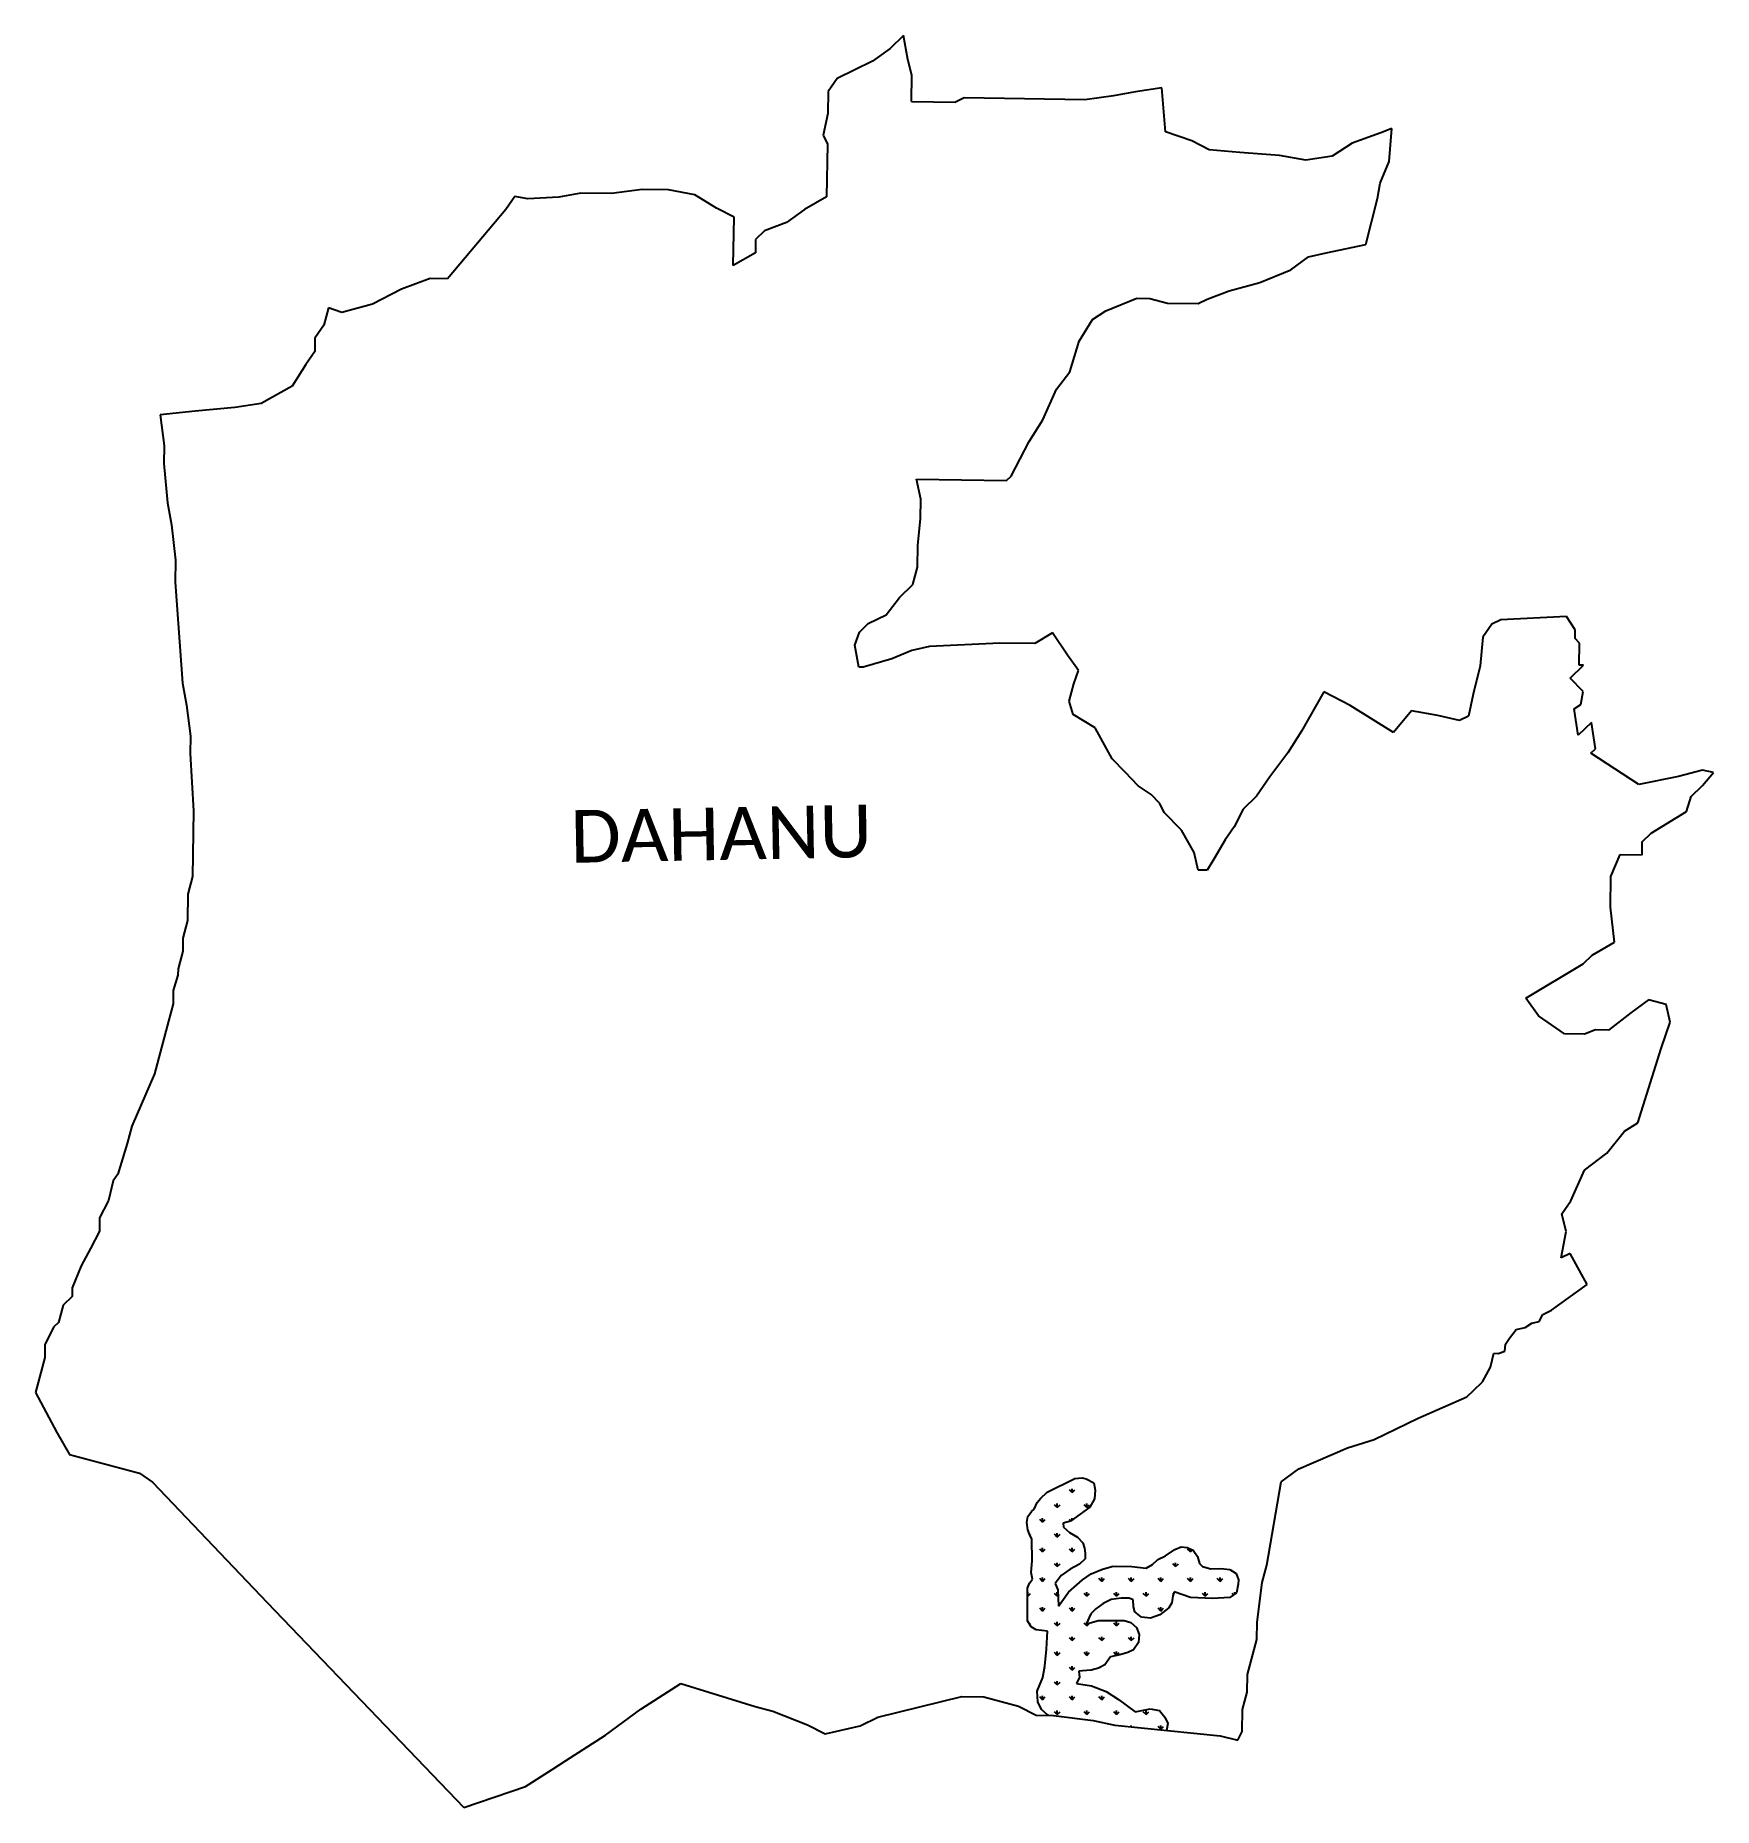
# Model space of a CAD drawing. Header units: metres. Extents: x 261051 to 267165, y 2208696 to 2215152.
import ezdxf

# ---------------------------------------------------------------- set-up
doc = ezdxf.new("R2010")
doc.units = ezdxf.units.M
for name, color, linetype in [('MANGROOVES', 112, 'Continuous'), ('village', 3, 'Continuous'), ('VILLAGE NAME', 250, 'Continuous')]:
    doc.layers.add(name, color=color, linetype=linetype)
doc.styles.get("Standard").update_dxf_attribs({"font": 'simplex.shx'})

msp = doc.modelspace()

# ---------------------------------------------------------------- linework, layer by layer
at = {"layer": 'MANGROOVES'}
for p, q in [((264737.3, 2209845.1), (264837.9, 2209895.4)), ((264837.9, 2209895.4), (264864.7, 2209897.5)), ((264864.7, 2209897.5), (264879.5, 2209893.3)), ((264712.1, 2209822.8), (264737.3, 2209845.1)), ((264879.5, 2209893.3), (264906.3, 2209878.9)), ((264906.3, 2209878.9), (264912.1, 2209852.7)), ((264912.1, 2209852.7), (264909.9, 2209820.4)), ((264666.1, 2209756.9), (264679.3, 2209775.3)), ((264679.3, 2209775.3), (264689.8, 2209783.6)), ((264689.8, 2209783.6), (264700.9, 2209808)), ((264700.9, 2209808), (264712.1, 2209822.8)), ((264892.1, 2209790.9), (264822.2, 2209739.8)), ((264909.9, 2209820.4), (264892.1, 2209790.9)), ((264662.9, 2209734.6), (264666.1, 2209756.9)), ((264666, 2209708.6), (264662.9, 2209734.6)), ((264672.1, 2209691.8), (264666, 2209708.6)), ((264822.2, 2209739.8), (264795.1, 2209732.9)), ((264795.1, 2209732.9), (264796.1, 2209717.5)), ((264796.1, 2209717.5), (264818, 2209698.5)), ((264681.5, 2209673.5), (264672.1, 2209691.8)), ((264682.2, 2209595.4), (264681.5, 2209673.5)), ((264818, 2209698.5), (264847.9, 2209681.8)), ((264847.9, 2209681.8), (264867, 2209660.2)), ((264867, 2209660.2), (264872.4, 2209641.8)), ((264872.4, 2209641.8), (264875.7, 2209622.5)), ((265168.4, 2209613.1), (265202.5, 2209636.8)), ((265202.5, 2209636.8), (265225, 2209646.4)), ((265225, 2209646.4), (265246.5, 2209643.5)), ((265246.5, 2209643.5), (265269, 2209634.2)), ((264678.3, 2209552.7), (264682.2, 2209595.4)), ((264854.4, 2209582.9), (264820.6, 2209564.5)), ((264875, 2209602.4), (264854.4, 2209582.9)), ((264875.7, 2209622.5), (264875, 2209602.4)), ((264938.5, 2209564.8), (264977.7, 2209575.7)), ((264977.7, 2209575.7), (265045.1, 2209574.6)), ((265045.1, 2209574.6), (265097.8, 2209568)), ((265097.8, 2209568), (265120.9, 2209582)), ((265120.9, 2209582), (265140, 2209599.9)), ((265140, 2209599.9), (265168.4, 2209613.1)), ((265269, 2209634.2), (265284.5, 2209611.1)), ((265284.5, 2209611.1), (265292.2, 2209585.4)), ((265292.2, 2209585.4), (265302.6, 2209574.4)), ((265302.6, 2209574.4), (265332.6, 2209566.5)), ((264664.7, 2209495.7), (264672.7, 2209513.8)), ((264672.7, 2209513.8), (264684, 2209528.9)), ((264684, 2209528.9), (264678.3, 2209552.7)), ((264787.7, 2209542.2), (264765.6, 2209512.9)), ((264765.6, 2209512.9), (264775.9, 2209489.4)), ((264820.6, 2209564.5), (264787.7, 2209542.2)), ((264814.7, 2209481.4), (264865.6, 2209525.9)), ((264865.6, 2209525.9), (264897.4, 2209547.2)), ((264897.4, 2209547.2), (264938.5, 2209564.8)), ((265332.6, 2209566.5), (265369.5, 2209567.4)), ((265369.5, 2209567.4), (265402.9, 2209563.7)), ((265402.9, 2209563.7), (265425.1, 2209549.6)), ((265425.1, 2209549.6), (265433.8, 2209526.4)), ((265432.7, 2209510.5), (265427, 2209479.1)), ((265433.8, 2209526.4), (265432.7, 2209510.5)), ((264664.9, 2209416.4), (264664.7, 2209495.7)), ((264775.9, 2209489.4), (264777.6, 2209430.5)), ((264777.6, 2209430.5), (264814.7, 2209481.4)), ((264969.6, 2209454.2), (264941.4, 2209439.6)), ((265006.8, 2209459), (264969.6, 2209454.2)), ((265035.3, 2209458.9), (265006.8, 2209459)), ((265049.8, 2209453), (265035.3, 2209458.9)), ((265051.2, 2209427.2), (265049.8, 2209453)), ((265190.5, 2209442.1), (265180.4, 2209423.7)), ((265194.6, 2209467.9), (265190.5, 2209442.1)), ((265199.6, 2209481.8), (265194.6, 2209467.9)), ((265259.2, 2209461), (265199.6, 2209481.8)), ((265339, 2209458.2), (265259.2, 2209461)), ((265402, 2209461.7), (265339, 2209458.2)), ((265427, 2209479.1), (265402, 2209461.7)), ((264665.2, 2209376.3), (264664.9, 2209416.4)), ((264896.3, 2209402.5), (264878.4, 2209364.6)), ((264893.8, 2209369.5), (264923.6, 2209377.8)), ((264913.6, 2209419.8), (264896.3, 2209402.5)), ((264941.4, 2209439.6), (264913.6, 2209419.8)), ((264923.6, 2209377.8), (265016.9, 2209377.9)), ((265016.9, 2209377.9), (265041.5, 2209370)), ((265055.7, 2209409.8), (265051.2, 2209427.2)), ((265080.8, 2209390.1), (265055.7, 2209409.8)), ((265113.1, 2209386.4), (265080.8, 2209390.1)), ((265147, 2209398), (265113.1, 2209386.4)), ((265180.4, 2209423.7), (265147, 2209398)), ((264678, 2209354.3), (264665.2, 2209376.3)), ((264696.5, 2209344), (264678, 2209354.3)), ((264738.3, 2209338.6), (264696.5, 2209344)), ((264733.9, 2209273.8), (264738.3, 2209338.6)), ((264878.4, 2209364.6), (264893.8, 2209369.5)), ((265041.5, 2209370), (265061.9, 2209352.2)), ((265061.9, 2209352.2), (265071.9, 2209326.6)), ((265071.9, 2209326.6), (265069.7, 2209298.1)), ((264728.1, 2209211.8), (264733.9, 2209273.8)), ((265001.8, 2209252.5), (264967.2, 2209244.9)), ((265031.1, 2209260.7), (265001.8, 2209252.5)), ((265050.9, 2209271.5), (265031.1, 2209260.7)), ((265069.7, 2209298.1), (265050.9, 2209271.5)), ((264721.6, 2209170.1), (264728.1, 2209211.8)), ((264865.2, 2209194.5), (264852.8, 2209193)), ((264852.8, 2209193), (264854.2, 2209171.6)), ((264897.1, 2209196.8), (264865.2, 2209194.5)), ((264924.5, 2209203.7), (264897.1, 2209196.8)), ((264946.9, 2209216.4), (264924.5, 2209203.7)), ((264967.2, 2209244.9), (264946.9, 2209216.4)), ((264700.1, 2209120.3), (264721.6, 2209170.1)), ((264702.3, 2209081.5), (264700.1, 2209120.3)), ((264854.2, 2209171.6), (264844.1, 2209148.3)), ((264844.1, 2209148.3), (264898.1, 2209139.5)), ((264898.1, 2209139.5), (264951.6, 2209119.1)), ((264951.6, 2209119.1), (264996.4, 2209090.2)), ((264715.9, 2209053.1), (264702.3, 2209081.5)), ((264996.4, 2209090.2), (265057.2, 2209045.1)), ((265057.2, 2209045.1), (265112.1, 2209055.6)), ((265112.1, 2209055.6), (265146.5, 2209049.6)), ((264739.1, 2209032.6), (264715.9, 2209053.1)), ((264741.9, 2209031.9), (264739.1, 2209032.6)), ((265146.5, 2209049.6), (265165.3, 2209026.1)), ((265165.3, 2209026.1), (265175.9, 2209002.3)), ((265175.9, 2209002.3), (265171.6, 2208977.7))]:
    msp.add_line(p, q, dxfattribs=at)
at = {"layer": 'MANGROOVES', "linetype": 'Continuous'}
for p, q in [((264827.8, 2209843.5), (264817.7, 2209853.6)), ((264827.8, 2209843.5), (264827.8, 2209857.8)), ((264827.8, 2209843.5), (264837.9, 2209853.6)), ((264773.9, 2209789.6), (264763.8, 2209799.7)), ((264773.9, 2209789.6), (264773.9, 2209803.9)), ((264773.9, 2209789.6), (264784, 2209799.7)), ((264881.6, 2209789.6), (264871.5, 2209799.7)), ((264881.6, 2209789.6), (264881.6, 2209803.9)), ((264881.6, 2209789.6), (264891.7, 2209799.7)), ((264720, 2209735.7), (264709.9, 2209745.8)), ((264720, 2209735.7), (264720, 2209750)), ((264720, 2209735.7), (264730.1, 2209745.8)), ((264823.1, 2209740.4), (264817.7, 2209745.8)), ((264827.8, 2209743.8), (264827.8, 2209750)), ((264673.5, 2209689.2), (264676.2, 2209691.9)), ((264720, 2209627.9), (264709.9, 2209638)), ((264720, 2209627.9), (264720, 2209642.2)), ((264720, 2209627.9), (264730.1, 2209638)), ((264773.9, 2209681.8), (264763.8, 2209691.9)), ((264773.9, 2209681.8), (264773.9, 2209696.1)), ((264773.9, 2209681.8), (264784, 2209691.9)), ((264827.8, 2209627.9), (264817.7, 2209638)), ((264827.8, 2209627.9), (264827.8, 2209642.2)), ((264827.8, 2209627.9), (264837.9, 2209638)), ((265258.8, 2209627.9), (265248.7, 2209638)), ((265258.8, 2209627.9), (265258.8, 2209638.4)), ((264773.9, 2209574.1), (264763.8, 2209584.2)), ((264773.9, 2209574.1), (264773.9, 2209588.3)), ((264773.9, 2209574.1), (264784, 2209584.2)), ((264989.4, 2209574.1), (264987.9, 2209575.6)), ((264989.4, 2209574.1), (264989.4, 2209575.5)), ((264989.4, 2209574.1), (264990.9, 2209575.5)), ((265204.9, 2209574.1), (265194.8, 2209584.2)), ((265204.9, 2209574.1), (265204.9, 2209588.3)), ((265204.9, 2209574.1), (265215, 2209584.2)), ((265258.8, 2209627.9), (265266.2, 2209635.4)), ((264720, 2209520.2), (264709.9, 2209530.3)), ((264720, 2209520.2), (264720, 2209534.5)), ((264720, 2209520.2), (264730.1, 2209530.3)), ((264935.5, 2209520.2), (264925.4, 2209530.3)), ((264935.5, 2209520.2), (264935.5, 2209534.5)), ((264935.5, 2209520.2), (264945.6, 2209530.3)), ((265043.3, 2209520.2), (265033.2, 2209530.3)), ((265043.3, 2209520.2), (265043.3, 2209534.5)), ((265043.3, 2209520.2), (265053.4, 2209530.3)), ((265151, 2209520.2), (265140.9, 2209530.3)), ((265151, 2209520.2), (265151, 2209534.5)), ((265151, 2209520.2), (265161.1, 2209530.3)), ((265258.8, 2209520.2), (265248.7, 2209530.3)), ((265258.8, 2209520.2), (265258.8, 2209534.5)), ((265258.8, 2209520.2), (265268.9, 2209530.3)), ((265366.6, 2209520.2), (265356.5, 2209530.3)), ((265366.6, 2209520.2), (265366.6, 2209534.5)), ((265366.6, 2209520.2), (265376.7, 2209530.3)), ((264666.1, 2209466.3), (264664.8, 2209467.6)), ((264666.1, 2209466.3), (264666.1, 2209480.6)), ((264666.1, 2209466.3), (264676.2, 2209476.4)), ((264773.9, 2209466.3), (264763.8, 2209476.4)), ((264773.9, 2209466.3), (264773.9, 2209480.6)), ((264773.9, 2209466.3), (264776.5, 2209468.9)), ((264881.6, 2209466.3), (264871.5, 2209476.4)), ((264881.6, 2209466.3), (264881.6, 2209480.6)), ((264881.6, 2209466.3), (264891.7, 2209476.4)), ((264989.4, 2209466.3), (264979.3, 2209476.4)), ((264989.4, 2209466.3), (264989.4, 2209480.6)), ((264989.4, 2209466.3), (264999.5, 2209476.4)), ((265097.2, 2209466.3), (265087.1, 2209476.4)), ((265097.2, 2209466.3), (265097.2, 2209480.6)), ((265097.2, 2209466.3), (265107.3, 2209476.4)), ((265196.9, 2209474.3), (265194.8, 2209476.4)), ((265204.9, 2209479.9), (265204.9, 2209480.6)), ((265312.7, 2209466.3), (265302.6, 2209476.4)), ((265312.7, 2209466.3), (265312.7, 2209480.6)), ((265312.7, 2209466.3), (265322.8, 2209476.4)), ((265415.6, 2209471.1), (265410.3, 2209476.4)), ((265420.4, 2209474.5), (265420.4, 2209480.6)), ((264720, 2209412.4), (264709.9, 2209422.5)), ((264720, 2209412.4), (264720, 2209426.7)), ((264720, 2209412.4), (264730.1, 2209422.5)), ((264827.8, 2209412.4), (264817.7, 2209422.5)), ((264827.8, 2209412.4), (264827.8, 2209426.7)), ((264827.8, 2209412.4), (264837.9, 2209422.5)), ((265052.6, 2209421.7), (265053.4, 2209422.5)), ((265151, 2209412.4), (265140.9, 2209422.5)), ((265151, 2209412.4), (265151, 2209426.7)), ((265151, 2209412.4), (265161.1, 2209422.5)), ((264672.1, 2209364.5), (264676.2, 2209368.6)), ((264773.9, 2209358.5), (264763.8, 2209368.6)), ((264773.9, 2209358.5), (264773.9, 2209372.8)), ((264773.9, 2209358.5), (264784, 2209368.6)), ((264827.8, 2209304.7), (264817.7, 2209314.8)), ((264827.8, 2209304.7), (264827.8, 2209318.9)), ((264827.8, 2209304.7), (264837.9, 2209314.8)), ((264881.6, 2209358.5), (264871.5, 2209368.6)), ((264881.6, 2209371.4), (264881.6, 2209372.8)), ((264881.6, 2209358.5), (264891.7, 2209368.6)), ((264881.6, 2209358.5), (264881.6, 2209365.6)), ((264935.5, 2209304.7), (264925.4, 2209314.8)), ((264935.5, 2209304.7), (264935.5, 2209318.9)), ((264935.5, 2209304.7), (264945.6, 2209314.8)), ((264989.4, 2209358.5), (264979.3, 2209368.6)), ((264989.4, 2209358.5), (264989.4, 2209372.8)), ((264989.4, 2209358.5), (264999.5, 2209368.6)), ((265043.3, 2209304.7), (265033.2, 2209314.8)), ((265043.3, 2209304.7), (265043.3, 2209318.9)), ((265043.3, 2209304.7), (265053.4, 2209314.8)), ((264773.9, 2209250.8), (264763.8, 2209260.9)), ((264773.9, 2209250.8), (264773.9, 2209265.1)), ((264773.9, 2209250.8), (264784, 2209260.9)), ((264881.6, 2209250.8), (264871.5, 2209260.9)), ((264881.6, 2209250.8), (264881.6, 2209265.1)), ((264881.6, 2209250.8), (264891.7, 2209260.9)), ((264989.4, 2209250.8), (264979.3, 2209260.9)), ((264989.4, 2209250.8), (264989.4, 2209265.1)), ((264989.4, 2209250.8), (264999.5, 2209260.9)), ((264726.9, 2209203.7), (264730.1, 2209207)), ((264827.8, 2209196.9), (264817.7, 2209207)), ((264827.8, 2209196.9), (264827.8, 2209211.2)), ((264827.8, 2209196.9), (264837.9, 2209207)), ((264927.2, 2209205.2), (264925.4, 2209207)), ((264935.5, 2209209.9), (264935.5, 2209211.2)), ((264773.9, 2209143), (264763.8, 2209153.1)), ((264773.9, 2209143), (264773.9, 2209157.3)), ((264773.9, 2209143), (264784, 2209153.1)), ((264720, 2209089.1), (264709.9, 2209099.2)), ((264720, 2209089.1), (264720, 2209103.4)), ((264720, 2209089.1), (264730.1, 2209099.2)), ((264827.8, 2209089.1), (264817.7, 2209099.2)), ((264827.8, 2209089.1), (264827.8, 2209103.4)), ((264827.8, 2209089.1), (264837.9, 2209099.2)), ((264935.5, 2209089.1), (264925.4, 2209099.2)), ((264935.5, 2209089.1), (264935.5, 2209103.4)), ((264935.5, 2209089.1), (264945.6, 2209099.2)), ((264773.9, 2209035.2), (264763.8, 2209045.3)), ((264773.9, 2209035.2), (264773.9, 2209049.5)), ((264773.9, 2209035.2), (264784, 2209045.3)), ((264881.6, 2209035.2), (264871.5, 2209045.3)), ((264881.6, 2209035.2), (264881.6, 2209049.5)), ((264881.6, 2209035.2), (264891.7, 2209045.3)), ((264989.4, 2209035.2), (264979.3, 2209045.3)), ((264989.4, 2209035.2), (264989.4, 2209049.5)), ((264989.4, 2209035.2), (264999.5, 2209045.3)), ((265033.3, 2208991.3), (265033.2, 2208991.5)), ((265043.3, 2208990.4), (265043.3, 2208995.6)), ((265051.5, 2208989.5), (265053.4, 2208991.5)), ((265097.2, 2209035.2), (265087.1, 2209045.3)), ((265097.2, 2209035.2), (265097.2, 2209049.5)), ((265097.2, 2209035.2), (265107.3, 2209045.3)), ((265151, 2208981.4), (265140.9, 2208991.5)), ((265151, 2208981.4), (265151, 2208995.6)), ((265151, 2208981.4), (265161.1, 2208991.5))]:
    msp.add_line(p, q, dxfattribs=at)
at = {"layer": 'village'}
for p, q in [((264214, 2215151.5), (264165.3, 2215104.3)), ((264228.7, 2215063.3), (264214, 2215151.5)), ((264165.3, 2215104.3), (264100.6, 2215057.3)), ((264243.8, 2215007.1), (264228.7, 2215063.3)), ((263971.6, 2214995.2), (263938.9, 2214947.7)), ((264036.1, 2215026.2), (263971.6, 2214995.2)), ((264100.6, 2215057.3), (264036.1, 2215026.2)), ((264242.3, 2214911.1), (264243.8, 2215007.1)), ((263938.9, 2214947.7), (263937.7, 2214867.7)), ((264978.6, 2214931.8), (264874.4, 2214917.5)), ((265058.8, 2214946.6), (264978.6, 2214931.8)), ((265155, 2214961.2), (265058.8, 2214946.6)), ((265168.6, 2214801), (265155, 2214961.2)), ((263937.7, 2214867.7), (263920.5, 2214788)), ((264434.5, 2214924.2), (264402.3, 2214908.6)), ((264874.4, 2214917.5), (264434.5, 2214924.2)), ((265264, 2214767.5), (265168.6, 2214801)), ((265992.7, 2214812.4), (265952.4, 2214797)), ((265982.9, 2214692.5), (265992.7, 2214812.4)), ((263920.5, 2214788), (263936, 2214755.8)), ((263936, 2214755.8), (263933, 2214563.8)), ((265327.6, 2214734.6), (265264, 2214767.5)), ((265847.9, 2214758.6), (265775.2, 2214711.7)), ((265952.4, 2214797), (265847.9, 2214758.6)), ((265439.4, 2214724.8), (265327.6, 2214734.6)), ((265583.2, 2214714.6), (265439.4, 2214724.8)), ((265679, 2214697.2), (265583.2, 2214714.6)), ((265775.2, 2214711.7), (265679, 2214697.2)), ((265949.6, 2214613), (265982.9, 2214692.5)), ((265940.8, 2214557.2), (265949.6, 2214613)), ((262797.2, 2214565.2), (262764.4, 2214517.7)), ((262845, 2214556.5), (262797.2, 2214565.2)), ((262957.1, 2214562.8), (262845, 2214556.5)), ((263037.3, 2214577.5), (262957.1, 2214562.8)), ((263149.3, 2214575.8), (263037.3, 2214577.5)), ((263261.5, 2214590.1), (263149.3, 2214575.8)), ((263357.5, 2214588.6), (263261.5, 2214590.1)), ((263453.2, 2214571.2), (263357.5, 2214588.6)), ((263532.4, 2214522), (263453.2, 2214571.2)), ((263933, 2214563.8), (263852.3, 2214517.1)), ((265898.2, 2214389.9), (265940.8, 2214557.2)), ((262764.4, 2214517.7), (262552.6, 2214264.9)), ((263595.9, 2214489), (263532.4, 2214522)), ((263593.2, 2214313), (263595.9, 2214489)), ((263852.3, 2214517.1), (263787.6, 2214470.1)), ((263707.2, 2214439.3), (263674.7, 2214407.8)), ((263787.6, 2214470.1), (263707.2, 2214439.3)), ((263673.9, 2214359.8), (263593.2, 2214313)), ((263674.7, 2214407.8), (263673.9, 2214359.8)), ((265689.6, 2214345), (265753.8, 2214360)), ((265753.8, 2214360), (265898.2, 2214389.9)), ((265512.1, 2214251.8), (265624.9, 2214298)), ((265624.9, 2214298), (265689.6, 2214345)), ((262384, 2214227.5), (262279.2, 2214173.1)), ((262488.6, 2214265.9), (262384, 2214227.5)), ((262552.6, 2214264.9), (262488.6, 2214265.9)), ((265319.2, 2214190.7), (265399.7, 2214221.5)), ((265399.7, 2214221.5), (265512.1, 2214251.8)), ((262119, 2214159.6), (262102, 2214095.8)), ((262166.8, 2214142.8), (262119, 2214159.6)), ((262279.2, 2214173.1), (262166.8, 2214142.8)), ((264950.6, 2214148.3), (265063.3, 2214194.6)), ((265063.3, 2214194.6), (265111.3, 2214193.9)), ((265111.3, 2214193.9), (265175.1, 2214176.9)), ((265175.1, 2214176.9), (265287, 2214175.2)), ((265287, 2214175.2), (265319.2, 2214190.7)), ((262102, 2214095.8), (262069.3, 2214048.4)), ((264852.9, 2214037.9), (264902.1, 2214117.1)), ((264902.1, 2214117.1), (264950.6, 2214148.3)), ((262069.3, 2214048.4), (262068.6, 2214000.4)), ((264819.3, 2213926.4), (264852.9, 2214037.9)), ((262068.6, 2214000.4), (262035.9, 2213952.9)), ((262035.9, 2213952.9), (261986.7, 2213873.6)), ((264770.3, 2213863.1), (264819.3, 2213926.4)), ((261986.7, 2213873.6), (261873.7, 2213811.3)), ((264720.6, 2213751.9), (264770.3, 2213863.1)), ((261633.3, 2213783), (261505.1, 2213769)), ((261505.1, 2213769), (261519.4, 2213656.8)), ((261777.5, 2213796.8), (261633.3, 2213783)), ((261873.7, 2213811.3), (261777.5, 2213796.8)), ((264671.4, 2213672.6), (264720.6, 2213751.9)), ((261519.4, 2213656.8), (261518.4, 2213592.8)), ((264605.5, 2213545.6), (264671.4, 2213672.6)), ((261518.4, 2213592.8), (261532.2, 2213448.6)), ((264276.2, 2213462.7), (264261.3, 2213534.9)), ((264261.3, 2213534.9), (264589.2, 2213529.9)), ((264589.2, 2213529.9), (264605.5, 2213545.6)), ((261532.2, 2213448.6), (261547, 2213368.4)), ((264275.1, 2213390.7), (264276.2, 2213462.7)), ((264265.6, 2213294.8), (264275.1, 2213390.7)), ((261547, 2213368.4), (261561, 2213240.2)), ((264264.4, 2213214.9), (264265.6, 2213294.8)), ((261561, 2213240.2), (261559.8, 2213160.2)), ((264247.5, 2213151.1), (264264.4, 2213214.9)), ((261559.8, 2213160.2), (261586.2, 2212791.8)), ((264198.8, 2213103.9), (264247.5, 2213151.1)), ((264149.8, 2213040.6), (264198.8, 2213103.9)), ((264052.8, 2212978.1), (264085.3, 2213009.7)), ((264085.3, 2213009.7), (264149.8, 2213040.6)), ((266357.1, 2213006.9), (266324.4, 2212959.4)), ((266389.3, 2213022.5), (266357.1, 2213006.9)), ((266629.5, 2213034.8), (266389.3, 2213022.5)), ((266660.8, 2212986.3), (266629.5, 2213034.8)), ((264036.1, 2212930.4), (264052.8, 2212978.1)), ((264050.9, 2212850.2), (264036.1, 2212930.4)), ((264564.2, 2212938.3), (264308, 2212926.2)), ((264692.1, 2212936.4), (264564.2, 2212938.3)), ((264756.7, 2212975.4), (264692.1, 2212936.4)), ((264811.5, 2212894.6), (264756.7, 2212975.4)), ((266324.4, 2212959.4), (266314.8, 2212855.6)), ((266660.3, 2212954.3), (266660.8, 2212986.3)), ((266676, 2212938.1), (266660.3, 2212954.3)), ((266674.8, 2212858.1), (266676, 2212938.1)), ((264171.3, 2212880.3), (264066.9, 2212849.9)), ((264243.8, 2212911.2), (264171.3, 2212880.3)), ((264308, 2212926.2), (264243.8, 2212911.2)), ((264850.6, 2212838), (264811.5, 2212894.6)), ((264066.9, 2212849.9), (264050.9, 2212850.2)), ((264833.9, 2212790.2), (264850.6, 2212838)), ((266314.8, 2212855.6), (266289.2, 2212752)), ((266642.1, 2212810.6), (266690.8, 2212857.9)), ((266689.3, 2212761.9), (266642.1, 2212810.6)), ((266690.8, 2212857.9), (266674.8, 2212858.1)), ((261586.2, 2212791.8), (261600.9, 2212711.6)), ((264816.9, 2212726.5), (264833.9, 2212790.2)), ((265745.4, 2212760.3), (265663.2, 2212617.6)), ((265840.6, 2212710.8), (265745.4, 2212760.3)), ((266289.2, 2212752), (266272, 2212672.3)), ((266680.6, 2212714), (266689.3, 2212761.9)), ((261600.9, 2212711.6), (261615.2, 2212599.4)), ((264832.2, 2212678.2), (264816.9, 2212726.5)), ((264911.4, 2212629), (264832.2, 2212678.2)), ((265999.1, 2212612.4), (265840.6, 2212710.8)), ((266064.3, 2212691.4), (265999.1, 2212612.4)), ((266160, 2212674), (266064.3, 2212691.4)), ((266239.7, 2212656.7), (266160, 2212674)), ((266272, 2212672.3), (266239.7, 2212656.7)), ((266656.4, 2212698.4), (266680.6, 2212714)), ((266670.9, 2212602.2), (266656.4, 2212698.4)), ((264973.7, 2212516.1), (264911.4, 2212629)), ((265663.2, 2212617.6), (265614, 2212538.3)), ((266719.6, 2212649.4), (266670.9, 2212602.2)), ((266734.1, 2212553.2), (266719.6, 2212649.4)), ((261615.2, 2212599.4), (261614.3, 2212535.4)), ((266717.9, 2212537.5), (266734.1, 2212553.2)), ((261614.3, 2212535.4), (261627.1, 2212327.2)), ((265021, 2212467.4), (264973.7, 2212516.1)), ((265614, 2212538.3), (265548.7, 2212451.3)), ((266892.1, 2212422.8), (266717.9, 2212537.5)), ((265068.2, 2212418.6), (265021, 2212467.4)), ((265115.7, 2212386), (265068.2, 2212418.6)), ((265548.7, 2212451.3), (265499.6, 2212380.1)), ((267036.6, 2212452.6), (266892.1, 2212422.8)), ((267124.9, 2212475.3), (267036.6, 2212452.6)), ((267083.4, 2212379.9), (267124, 2212419.3)), ((267124, 2212419.3), (267164.8, 2212466.6)), ((267164.8, 2212466.6), (267124.9, 2212475.3)), ((265147.2, 2212353.5), (265115.7, 2212386)), ((265162.7, 2212321.2), (265147.2, 2212353.5)), ((265499.6, 2212380.1), (265450.9, 2212332.9)), ((267066.6, 2212324.2), (267083.4, 2212379.9)), ((261627.1, 2212327.2), (261623.4, 2212087.3)), ((265225.7, 2212256.3), (265162.7, 2212321.2)), ((265450.9, 2212332.9), (265417.9, 2212269.3)), ((266937.4, 2212246.1), (267066.6, 2212324.2)), ((265272.5, 2212175.6), (265225.7, 2212256.3)), ((265385.2, 2212221.8), (265344.1, 2212150.5)), ((265417.9, 2212269.3), (265385.2, 2212221.8)), ((266905, 2212214.6), (266937.4, 2212246.1)), ((265287.5, 2212111.3), (265272.5, 2212175.6)), ((266791, 2212088.4), (266824.2, 2212167.9)), ((266824.2, 2212167.9), (266904.2, 2212166.6)), ((266904.2, 2212166.6), (266905, 2212214.6)), ((265319.5, 2212110.8), (265287.5, 2212111.3)), ((265344.1, 2212150.5), (265319.5, 2212110.8)), ((261623.4, 2212087.3), (261606.5, 2212023.5)), ((266789.3, 2211976.4), (266791, 2212088.4)), ((261606.5, 2212023.5), (261605, 2211927.6)), ((266803.4, 2211848.2), (266789.3, 2211976.4)), ((261605, 2211927.6), (261588, 2211863.8)), ((261588, 2211863.8), (261587.3, 2211815.8)), ((266722.7, 2211801.5), (266803.4, 2211848.2)), ((261587.3, 2211815.8), (261570.3, 2211752.1)), ((266480.3, 2211645.2), (266690.2, 2211769.9)), ((266690.2, 2211769.9), (266722.7, 2211801.5)), ((261569.9, 2211728.1), (261553.1, 2211672.4)), ((261570.3, 2211752.1), (261569.9, 2211728.1)), ((261553.1, 2211672.4), (261552.4, 2211624.4)), ((266527.3, 2211580.5), (266480.3, 2211645.2)), ((266928.2, 2211638.3), (266863.4, 2211591.3)), ((266991.9, 2211621.4), (266928.2, 2211638.3)), ((261552.4, 2211624.4), (261535.4, 2211560.7)), ((266622.3, 2211515), (266527.3, 2211580.5)), ((266863.4, 2211591.3), (266782.5, 2211528.6)), ((267006.9, 2211557.1), (266991.9, 2211621.4)), ((261535.4, 2211560.7), (261484.5, 2211369.5)), ((266694.3, 2211513.9), (266622.3, 2211515)), ((266734.5, 2211529.3), (266694.3, 2211513.9)), ((266782.5, 2211528.6), (266734.5, 2211529.3)), ((266973.5, 2211461.6), (267006.9, 2211557.1)), ((266889.3, 2211191), (266973.5, 2211461.6)), ((261484.5, 2211369.5), (261401.5, 2211178.8)), ((266840.9, 2211159.7), (266889.3, 2211191)), ((261401.5, 2211178.8), (261384.6, 2211115)), ((266775.6, 2211080.7), (266840.9, 2211159.7)), ((261384.6, 2211115), (261350.9, 2211003.6)), ((266694.7, 2211017.9), (266775.6, 2211080.7)), ((261350.9, 2211003.6), (261334.5, 2210979.8)), ((266645, 2210906.7), (266694.7, 2211017.9)), ((261334.5, 2210979.8), (261317.5, 2210908)), ((261317.5, 2210908), (261284.5, 2210844.6)), ((266612.3, 2210859.2), (266645, 2210906.7)), ((261284.5, 2210844.6), (261283.7, 2210796.6)), ((266627.3, 2210795), (266612.3, 2210859.2)), ((261250.8, 2210733.1), (261217.8, 2210669.6)), ((261283.7, 2210796.6), (261250.8, 2210733.1)), ((266609.8, 2210699.2), (266627.3, 2210795)), ((261217.8, 2210669.6), (261184.6, 2210590.1)), ((266642, 2210714.8), (266609.8, 2210699.2)), ((266704.3, 2210601.8), (266642, 2210714.8)), ((261184.1, 2210558.1), (261151.6, 2210526.6)), ((261184.6, 2210590.1), (261184.1, 2210558.1)), ((266574.9, 2210507.8), (266704.3, 2210601.8)), ((261151.6, 2210526.6), (261134.7, 2210462.9)), ((266529.7, 2210466.8), (266542.7, 2210492.3)), ((266542.7, 2210492.3), (266574.9, 2210507.8)), ((261118.4, 2210447.1), (261085.4, 2210383.6)), ((261134.7, 2210462.9), (261118.4, 2210447.1)), ((266421.4, 2210406.1), (266445.9, 2210437.8)), ((266445.9, 2210437.8), (266478, 2210445.3)), ((266478, 2210445.3), (266502.5, 2210460.5)), ((266502.5, 2210460.5), (266529.7, 2210466.8)), ((261085.4, 2210383.6), (261084.7, 2210335.6)), ((266352.5, 2210300.6), (266364.5, 2210351)), ((266364.5, 2210351), (266380.5, 2210350.8)), ((266380.5, 2210350.8), (266404.6, 2210358.4)), ((266404.6, 2210358.4), (266407.1, 2210384.5)), ((266407.1, 2210384.5), (266421.4, 2210406.1)), ((261084.7, 2210335.6), (261050.8, 2210208.2)), ((266322.9, 2210247.6), (266352.5, 2210300.6)), ((266290.5, 2210216.2), (266322.9, 2210247.6)), ((261050.8, 2210208.2), (261128.6, 2210063)), ((266089, 2210115.3), (266266.1, 2210192.6)), ((266266.1, 2210192.6), (266290.5, 2210216.2)), ((265927.8, 2210037.7), (266089, 2210115.3)), ((261128.6, 2210063), (261175.3, 2209982.3)), ((265831.3, 2210007.2), (265927.8, 2210037.7)), ((261175.3, 2209982.3), (261430.2, 2209914.4)), ((265654.2, 2209929.9), (265831.3, 2210007.2)), ((261430.2, 2209914.4), (261477.8, 2209881.7)), ((265589.5, 2209882.9), (265654.2, 2209929.9)), ((261477.8, 2209881.7), (261895, 2209443.3)), ((265536.8, 2209579.7), (265589.5, 2209882.9)), ((265519.8, 2209516), (265536.8, 2209579.7)), ((265501.7, 2209372.2), (265519.8, 2209516)), ((261895, 2209443.3), (262611.6, 2208696.4)), ((265500.7, 2209308.3), (265501.7, 2209372.2)), ((265466.7, 2209180.8), (265500.7, 2209308.3)), ((263257, 2209054.5), (263402.4, 2209148.4)), ((263402.4, 2209148.4), (263673.1, 2209064.2)), ((265465.8, 2209116.9), (265466.7, 2209180.8)), ((263127.6, 2208960.5), (263257, 2209054.5)), ((263673.1, 2209064.2), (263736.8, 2209047.2)), ((264120.5, 2209025.4), (264425.6, 2209100.7)), ((264425.6, 2209100.7), (264505.6, 2209099.5)), ((264505.6, 2209099.5), (264569.3, 2209082.5)), ((264569.3, 2209082.5), (264633, 2209065.5)), ((264633, 2209065.5), (264696.5, 2209032.6)), ((265448.8, 2209053.1), (265465.8, 2209116.9)), ((263736.8, 2209047.2), (263864, 2208997.3)), ((263864, 2208997.3), (263927.6, 2208964.4)), ((263927.6, 2208964.4), (264056, 2208994.4)), ((264056, 2208994.4), (264120.5, 2209025.4)), ((264696.5, 2209032.6), (264760.5, 2209031.6)), ((264760.5, 2209031.6), (264904.2, 2209013.4)), ((264904.2, 2209013.4), (264984, 2208996.2)), ((264984, 2208996.2), (265367.4, 2208958.3)), ((265447.6, 2208973.1), (265448.8, 2209053.1)), ((262982.1, 2208866.8), (263127.6, 2208960.5)), ((265367.4, 2208958.3), (265431.1, 2208941.4)), ((265431.1, 2208941.4), (265447.6, 2208973.1)), ((262933.6, 2208835.5), (262982.1, 2208866.8)), ((262836.7, 2208773), (262933.6, 2208835.5)), ((262611.6, 2208696.4), (262836.7, 2208773))]:
    msp.add_line(p, q, dxfattribs=at)
at = {"layer": 'village', "flags": 128}
msp.add_lwpolyline([(264242.3, 2214911.1), (264402.3, 2214908.6)], dxfattribs=at)

# ---------------------------------------------------------------- texts
at = {"layer": 'VILLAGE NAME', "insert": (262998.1, 2212329), "char_height": 191.456, "attachment_point": 1, "rotation": 1.10283}
msp.add_mtext_dynamic_manual_height_columns('{\\fCalibri|b0|i0|c0|p34;DAHANU}', width=161.46, gutter_width=957.3, heights=[0], dxfattribs=at)

doc.saveas('drawing.dxf')
